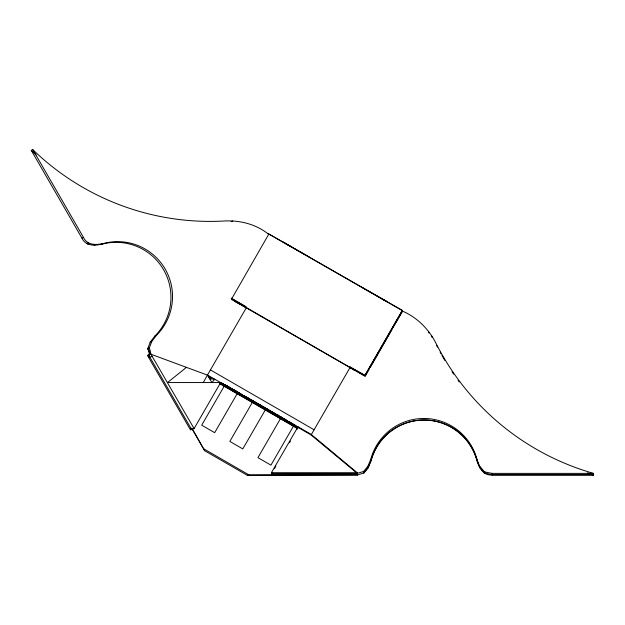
<?xml version="1.0" encoding="UTF-8"?>
<svg xmlns="http://www.w3.org/2000/svg" width="625" height="625" viewBox="0 0 625 625"><rect width="100%" height="100%" fill="white"/><g stroke="black" fill="none" stroke-linecap="round" stroke-linejoin="round"><path stroke-width="0.94" d="M370.82 459.172L367.875 466.273L363.641 471.438L363.922 472.922L357.328 474.992L247.344 475.352L204.664 450.719L192.492 429.164L190.438 429.836L147.5 355.461L148.359 354.961L149.789 357.047L191.523 429.328L194.086 428.594L150.922 354.227L149.406 347.719L151.766 341.461L156.445 335.359A54.898 54.898 0 0 0 103.414 243.508C96.125 246.117 85.719 246.523 81.938 238.133L31.25 150.336L32.812 149.648A254.82 254.82 0 0 0 224.453 220.992C240.18 220.156 256.336 224.289 268.695 234.336L231.398 299.328L364.953 376.016L402.438 311.086C416.992 317.328 428.75 329.016 435.867 343.086A254.82 254.82 0 0 0 593.469 473.375L593.555 474.992L492.18 474.992C483.508 475.922 479.156 467.797 476.969 460.781A54.898 54.898 0 0 0 370.906 460.781L367.961 467.883L363.727 473.055L368.156 467.758L371.102 460.648L370.82 459.172A54.898 54.898 0 0 1 476.883 459.172L480.109 467.758L484.344 472.922L492.375 474.859L593.75 474.859A254.82 254.82 0 0 1 587.336 472.938M148.711 357.555L149.578 354.828L147.844 348.406L150.195 342.156L154.875 336.055L156.445 335.359M203.25 382.555L207.438 375.117L208.914 375.953L208.562 376.977L211.844 377.602L209.687 378.836L214.781 379.25L211.945 382.555L207.438 375.117L150.922 354.227L147.844 348.406L149.406 347.719M364.375 375.859L354.609 370.039M402.344 310.383L365.055 375.375L349.812 366.867L364.867 375.508L402.344 310.383L268.148 233.609L402.164 310.516M365.188 376.32L367.102 372.984M368.055 371.32L369.008 369.648M370.445 367.148L391.953 329.625M207.438 375.117L246.422 307.586L231.43 298.883M402 312.164L392.352 328.516M190.438 429.836L191.406 428.164M194.086 428.594L220.648 382.555L311.102 434.961L357.242 473.375L357.328 474.992M224.187 386.227L201.695 425.18L214.68 432.68L237.172 393.719M252.312 402.461L229.82 441.414L242.805 448.914L265.297 409.953M280.43 418.695L257.938 457.656L270.93 465.148L293.422 426.195M297.031 429.344L298.117 427.469M272.711 473.187L271.742 474.859L271.406 472.711L298.016 426.773L311.055 434.297L357.188 472.711L357.32 473.656L271.539 473.656M311.102 434.961L350.086 367.438L354.648 370.281M274.445 468.648L275.898 466.141M289.445 442.758L290.414 441.086M186.453 367.352L167.508 382.555L220.648 382.555L208.914 375.953M148.359 354.961L150.922 354.227M370.906 460.781L371.102 460.648A54.898 54.898 0 0 1 477.164 460.648L479.914 467.883M367.961 467.883L367.875 466.273M476.969 460.781L476.883 459.172M484.148 473.055L484.062 471.438L479.828 466.273M485.117 473.633L485.031 472.023L484.062 471.438M492.18 474.992L492.094 473.375L485.031 472.023M81.938 238.133L83.5 237.438C87.031 245.422 96.242 245.117 103.414 243.508M86.641 243.562L88.211 242.875M87.633 244.117L89.195 243.422M94.227 245.203L95.789 244.516M231.094 221.695L232.656 221M150.195 342.156L151.766 341.461M247.344 475.352L248.867 474.859L357.523 474.859M357.242 473.375L363.641 471.438M149.789 357.047L152.352 356.305M220.648 382.555L298.055 427.305M271.406 472.711L357.188 472.711M492.094 473.375L593.469 473.375M147.5 355.461L149.32 356.141M234.508 301.25L239.516 304M241.188 304.922L245.359 307.211M231.07 388.312L226.703 385.828L231.047 388.336M309.281 257.039L283.227 242.141L290.172 246.156M361.219 286.953L387.273 301.852L380.328 297.836M233.453 389.68L237.43 391.953M239.016 392.859L240.602 393.773M278.625 415.656L277.039 414.742L278.672 415.617M280.211 416.563L281.797 417.469L280.258 416.531M283.391 418.383L284.977 419.289M255.18 402.133L256.805 403.062M259.25 404.461L264.938 407.727M267.375 409.133L269 410.062M233.422 389.703L240.555 393.805M253.5 401.242L245.375 396.578L253.555 401.195L251.008 399.734M255.125 402.172L269.758 410.57M271.383 411.5L275.445 413.836M354.5 370.172L246.422 307.586M210.422 369.914L314.078 429.773M224.797 384.641L229.867 387.562M231.562 388.539L234.094 390M235.789 390.969L241.711 394.375M243.398 395.352L245.938 396.812M247.625 397.789L249.32 398.758M255.242 402.164L256.93 403.141M258.625 404.117L261.156 405.578M262.852 406.547L264.539 407.523M267.078 408.984L268.773 409.953M270.461 410.93L279.766 416.281M281.453 417.258L287.375 420.664M289.062 421.641L291.602 423.102M293.297 424.07L294.984 425.047M221.227 382.828L298.188 427.125M219.945 383.562L297.484 428.336M219.438 383.484L297.289 428.43M203.883 448.891L248.867 474.859M231.148 298.078L246.055 306.727M231.797 298.688L245.875 306.859M350.109 367.625L354.531 370.117M32.812 149.648L83.5 237.438M192.055 428.867L204.664 450.719M150.797 354.32L147.844 348.406L150.695 354.359M431.75 335.984L432.031 337.469M428.562 331.547L428.844 333.023M593.555 474.992A254.82 254.82 0 0 1 588.969 473.633M36.117 154.93A254.82 254.82 0 0 1 31.25 150.336M101.852 244.203A54.898 54.898 0 0 1 154.875 336.055M459.242 381.945A254.82 254.82 0 0 1 458.102 380.406M453.68 374.172A254.82 254.82 0 0 1 452.062 371.797M444.898 360.484A254.82 254.82 0 0 1 442.016 355.531M441.078 353.859A254.82 254.82 0 0 1 440.148 352.188M437.453 347.117A254.82 254.82 0 0 1 436.578 345.422"/></g></svg>
